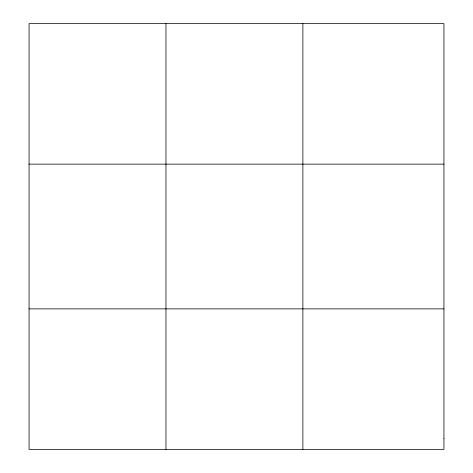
<?xml version="1.0" encoding="UTF-8"?>
<svg xmlns="http://www.w3.org/2000/svg" width="473" height="473" viewBox="0 0 473 473"><rect width="100%" height="100%" fill="white"/><g stroke="black" fill="none" stroke-linecap="round" stroke-linejoin="round"><path stroke-width="0.71" d="M165.97 449.35L165.97 23.65M302.886 449.35L302.886 23.65M29.054 164.131L443.946 164.131M29.054 308.869L443.946 308.869M443.946 438.542L443.946 449.35L29.054 449.35L29.054 23.65L443.946 23.65L443.946 438.542"/></g></svg>
